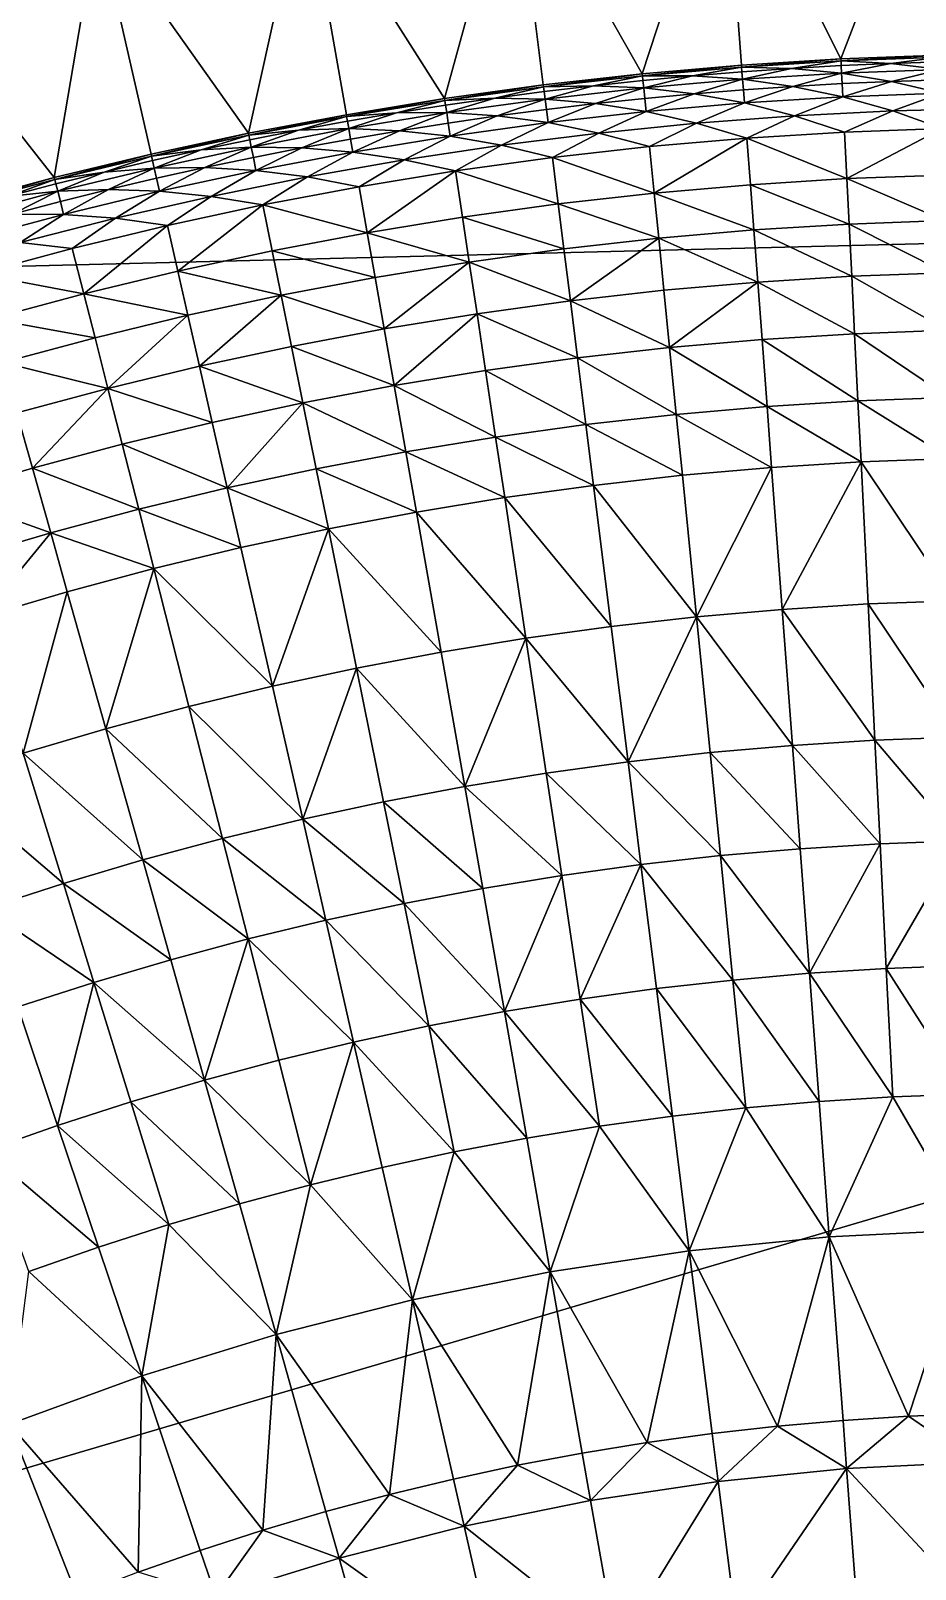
# Model space of a CAD drawing. Header units: millimetres. Extents: x -3250 to 8000, y -3250 to 3250.
# Drawn here: x -632 to -78, y 1552 to 2515 of the extents above; entities that cross this region are included whole.
import ezdxf

# ---------------------------------------------------------------- set-up
doc = ezdxf.new("R2010")
doc.units = ezdxf.units.MM
doc.header["$MEASUREMENT"] = 0
doc.layers.add('MESH_3D', color=2, linetype='CONTINUOUS')

msp = doc.modelspace()

# ---------------------------------------------------------------- linework, layer by layer
at = {"layer": 'MESH_3D'}
for points in [[(2150.48, 2436.79, 32500), (0, 3250, 32500), (-643.97, 3185.56, 32500)], [(2150.48, 2436.79, 32500), (-643.97, 3185.56, 32500), (-2269.27, 2326.57, 32500)], [(-198.03, 2642.59, 24200), (-66.07, 2649.18, 24200), (-124.61, 2496.89, 24000)], [(-66.07, 2649.18, 24200), (-62.33, 2499.22, 24000), (-124.61, 2496.89, 24000)], [(-329.51, 2629.43, 24200), (-198.03, 2642.59, 24200), (-248.92, 2487.58, 24000)], [(-198.03, 2642.59, 24200), (-186.83, 2493.01, 24000), (-248.92, 2487.58, 24000)], [(-198.03, 2642.59, 24200), (-124.61, 2496.89, 24000), (-186.83, 2493.01, 24000)], [(-460.17, 2609.74, 24200), (-329.51, 2629.43, 24200), (-372.61, 2472.08, 24000)], [(-329.51, 2629.43, 24200), (-310.86, 2480.6, 24000), (-372.61, 2472.08, 24000)], [(-329.51, 2629.43, 24200), (-248.92, 2487.58, 24000), (-310.86, 2480.6, 24000)], [(-589.68, 2583.56, 24200), (-460.17, 2609.74, 24200), (-495.37, 2450.43, 24000)], [(-460.17, 2609.74, 24200), (-434.12, 2462.02, 24000), (-495.37, 2450.43, 24000)], [(-460.17, 2609.74, 24200), (-372.61, 2472.08, 24000), (-434.12, 2462.02, 24000)], [(-717.73, 2550.95, 24200), (-589.68, 2583.56, 24200), (-616.89, 2422.69, 24000)], [(-589.68, 2583.56, 24200), (-556.3, 2437.32, 24000), (-616.89, 2422.69, 24000)], [(-589.68, 2583.56, 24200), (-495.37, 2450.43, 24000), (-556.3, 2437.32, 24000)], [(-717.73, 2550.95, 24200), (-616.89, 2422.69, 24000), (-677.1, 2406.56, 24000)], [(-248.8, 2486.4, -38.42), (-248.92, 2487.58), (-186.83, 2493.01)], [(-248.92, 2487.58, 24000), (-186.83, 2493.01, 24000), (-186.83, 2493.01)], [(-248.92, 2487.58, 24000), (-186.83, 2493.01), (-248.92, 2487.58)], [(-248.8, 2486.4, -38.42), (-186.83, 2493.01), (-186.74, 2491.83, -38.42)], [(-186.74, 2491.83, -38.42), (-186.83, 2493.01), (-124.61, 2496.89)], [(-186.83, 2493.01, 24000), (-124.61, 2496.89), (-186.83, 2493.01)], [(-186.83, 2493.01, 24000), (-124.61, 2496.89, 24000), (-124.61, 2496.89)], [(-186.74, 2491.83, -38.42), (-124.61, 2496.89), (-124.56, 2495.71, -38.42)], [(-155.47, 2491.01, -71.93), (-186.74, 2491.83, -38.42), (-124.56, 2495.71, -38.42)], [(-155.47, 2491.01, -71.93), (-124.56, 2495.71, -38.42), (-124.41, 2492.75, -71.93)], [(-155.47, 2491.01, -71.93), (-124.41, 2492.75, -71.93), (-124.17, 2488.03, -105.25)], [(-124.56, 2495.71, -38.42), (-124.61, 2496.89), (-62.33, 2499.22)], [(-124.61, 2496.89, 24000), (-62.33, 2499.22), (-124.61, 2496.89)], [(-124.61, 2496.89, 24000), (-62.33, 2499.22, 24000), (-62.33, 2499.22)], [(-124.56, 2495.71, -38.42), (-62.33, 2499.22), (-62.3, 2498.04, -38.42)], [(-93.32, 2494.11, -71.93), (-124.56, 2495.71, -38.42), (-62.3, 2498.04, -38.42)], [(-124.41, 2492.75, -71.93), (-124.56, 2495.71, -38.42), (-93.32, 2494.11, -71.93)], [(-124.41, 2492.75, -71.93), (-93.32, 2494.11, -71.93), (-124.17, 2488.03, -105.25)], [(-93.32, 2494.11, -71.93), (-62.11, 2490.35, -105.25), (-124.17, 2488.03, -105.25)], [(-93.32, 2494.11, -71.93), (-62.3, 2498.04, -38.42), (-62.22, 2495.08, -71.93)], [(-93.32, 2494.11, -71.93), (-62.22, 2495.08, -71.93), (-62.11, 2490.35, -105.25)], [(-310.71, 2479.43, -38.42), (-310.86, 2480.6), (-248.92, 2487.58)], [(-310.86, 2480.6, 24000), (-248.92, 2487.58, 24000), (-248.92, 2487.58)], [(-310.86, 2480.6, 24000), (-248.92, 2487.58), (-310.86, 2480.6)], [(-310.71, 2479.43, -38.42), (-248.92, 2487.58), (-248.8, 2486.4, -38.42)], [(-279.45, 2480.16, -71.93), (-310.71, 2479.43, -38.42), (-248.8, 2486.4, -38.42)], [(-279.45, 2480.16, -71.93), (-248.8, 2486.4, -38.42), (-248.51, 2483.45, -71.93)], [(-279.45, 2480.16, -71.93), (-248.51, 2483.45, -71.93), (-248.04, 2478.74, -105.25)], [(-217.53, 2486.36, -71.93), (-248.8, 2486.4, -38.42), (-186.74, 2491.83, -38.42)], [(-248.51, 2483.45, -71.93), (-248.8, 2486.4, -38.42), (-217.53, 2486.36, -71.93)], [(-248.51, 2483.45, -71.93), (-217.53, 2486.36, -71.93), (-248.04, 2478.74, -105.25)], [(-217.53, 2486.36, -71.93), (-186.16, 2484.16, -105.25), (-248.04, 2478.74, -105.25)], [(-216.54, 2475.1, -138.74), (-248.04, 2478.74, -105.25), (-186.16, 2484.16, -105.25)], [(-217.53, 2486.36, -71.93), (-186.74, 2491.83, -38.42), (-186.52, 2488.88, -71.93)], [(-217.53, 2486.36, -71.93), (-186.52, 2488.88, -71.93), (-186.16, 2484.16, -105.25)], [(-216.54, 2475.1, -138.74), (-186.16, 2484.16, -105.25), (-185.67, 2477.61, -138.74)], [(-186.52, 2488.88, -71.93), (-186.74, 2491.83, -38.42), (-155.47, 2491.01, -71.93)], [(-186.52, 2488.88, -71.93), (-155.47, 2491.01, -71.93), (-186.16, 2484.16, -105.25)], [(-155.47, 2491.01, -71.93), (-124.17, 2488.03, -105.25), (-186.16, 2484.16, -105.25)], [(-154.77, 2479.73, -138.74), (-186.16, 2484.16, -105.25), (-124.17, 2488.03, -105.25)], [(-185.67, 2477.61, -138.74), (-186.16, 2484.16, -105.25), (-154.77, 2479.73, -138.74)], [(-154.77, 2479.73, -138.74), (-124.17, 2488.03, -105.25), (-123.84, 2481.46, -138.74)], [(-92.9, 2482.82, -138.74), (-124.17, 2488.03, -105.25), (-62.11, 2490.35, -105.25)], [(-123.84, 2481.46, -138.74), (-124.17, 2488.03, -105.25), (-92.9, 2482.82, -138.74)], [(-123.84, 2481.46, -138.74), (-92.9, 2482.82, -138.74), (-123.43, 2473.18, -171.85)], [(-92.9, 2482.82, -138.74), (-61.73, 2475.49, -171.85), (-123.43, 2473.18, -171.85)], [(-92.9, 2482.82, -138.74), (-62.11, 2490.35, -105.25), (-61.94, 2483.78, -138.74)], [(-92.9, 2482.82, -138.74), (-61.94, 2483.78, -138.74), (-61.73, 2475.49, -171.85)], [(-372.43, 2470.91, -38.42), (-372.61, 2472.08), (-310.86, 2480.6)], [(-372.61, 2472.08, 24000), (-310.86, 2480.6, 24000), (-310.86, 2480.6)], [(-372.61, 2472.08, 24000), (-310.86, 2480.6), (-372.61, 2472.08)], [(-372.43, 2470.91, -38.42), (-310.86, 2480.6), (-310.71, 2479.43, -38.42)], [(-341.19, 2472.43, -71.93), (-372.43, 2470.91, -38.42), (-310.71, 2479.43, -38.42)], [(-341.19, 2472.43, -71.93), (-310.71, 2479.43, -38.42), (-310.34, 2476.49, -71.93)], [(-341.19, 2472.43, -71.93), (-310.34, 2476.49, -71.93), (-309.76, 2471.79, -105.25)], [(-310.34, 2476.49, -71.93), (-310.71, 2479.43, -38.42), (-279.45, 2480.16, -71.93)], [(-310.34, 2476.49, -71.93), (-279.45, 2480.16, -71.93), (-309.76, 2471.79, -105.25)], [(-279.45, 2480.16, -71.93), (-248.04, 2478.74, -105.25), (-309.76, 2471.79, -105.25)], [(-278.18, 2468.93, -138.74), (-309.76, 2471.79, -105.25), (-248.04, 2478.74, -105.25)], [(-278.18, 2468.93, -138.74), (-248.04, 2478.74, -105.25), (-247.38, 2472.21, -138.74)], [(-247.38, 2472.21, -138.74), (-248.04, 2478.74, -105.25), (-216.54, 2475.1, -138.74)], [(-247.38, 2472.21, -138.74), (-216.54, 2475.1, -138.74), (-246.56, 2463.96, -171.85)], [(-216.54, 2475.1, -138.74), (-185.05, 2469.34, -171.85), (-246.56, 2463.96, -171.85)], [(-216.54, 2475.1, -138.74), (-185.67, 2477.61, -138.74), (-185.05, 2469.34, -171.85)], [(-185.67, 2477.61, -138.74), (-154.77, 2479.73, -138.74), (-185.05, 2469.34, -171.85)], [(-154.77, 2479.73, -138.74), (-123.43, 2473.18, -171.85), (-185.05, 2469.34, -171.85)], [(-153.62, 2461.28, -205.25), (-185.05, 2469.34, -171.85), (-123.43, 2473.18, -171.85)], [(-154.77, 2479.73, -138.74), (-123.84, 2481.46, -138.74), (-123.43, 2473.18, -171.85)], [(-153.62, 2461.28, -205.25), (-123.43, 2473.18, -171.85), (-92.21, 2464.34, -205.25)], [(-92.21, 2464.34, -205.25), (-123.43, 2473.18, -171.85), (-61.73, 2475.49, -171.85)], [(-92.21, 2464.34, -205.25), (-61.73, 2475.49, -171.85), (-30.74, 2465.87, -205.25)], [(-433.92, 2460.86, -38.42), (-434.12, 2462.02), (-372.61, 2472.08)], [(-434.12, 2462.02, 24000), (-372.61, 2472.08, 24000), (-372.61, 2472.08)], [(-434.12, 2462.02, 24000), (-372.61, 2472.08), (-434.12, 2462.02)], [(-433.92, 2460.86, -38.42), (-372.61, 2472.08), (-372.43, 2470.91, -38.42)], [(-402.73, 2463.15, -71.93), (-433.92, 2460.86, -38.42), (-372.43, 2470.91, -38.42)], [(-402.73, 2463.15, -71.93), (-372.43, 2470.91, -38.42), (-371.99, 2467.98, -71.93)], [(-402.73, 2463.15, -71.93), (-371.99, 2467.98, -71.93), (-371.28, 2463.3, -105.25)], [(-371.99, 2467.98, -71.93), (-372.43, 2470.91, -38.42), (-341.19, 2472.43, -71.93)], [(-371.99, 2467.98, -71.93), (-341.19, 2472.43, -71.93), (-371.28, 2463.3, -105.25)], [(-341.19, 2472.43, -71.93), (-309.76, 2471.79, -105.25), (-371.28, 2463.3, -105.25)], [(-339.65, 2461.23, -138.74), (-371.28, 2463.3, -105.25), (-309.76, 2471.79, -105.25)], [(-339.65, 2461.23, -138.74), (-309.76, 2471.79, -105.25), (-308.94, 2465.27, -138.74)], [(-339.65, 2461.23, -138.74), (-308.94, 2465.27, -138.74), (-307.91, 2457.04, -171.85)], [(-308.94, 2465.27, -138.74), (-309.76, 2471.79, -105.25), (-278.18, 2468.93, -138.74)], [(-308.94, 2465.27, -138.74), (-278.18, 2468.93, -138.74), (-307.91, 2457.04, -171.85)], [(-278.18, 2468.93, -138.74), (-246.56, 2463.96, -171.85), (-307.91, 2457.04, -171.85)], [(-276.11, 2450.56, -205.25), (-307.91, 2457.04, -171.85), (-246.56, 2463.96, -171.85)], [(-278.18, 2468.93, -138.74), (-247.38, 2472.21, -138.74), (-246.56, 2463.96, -171.85)], [(-276.11, 2450.56, -205.25), (-246.56, 2463.96, -171.85), (-214.93, 2456.68, -205.25)], [(-214.93, 2456.68, -205.25), (-246.56, 2463.96, -171.85), (-185.05, 2469.34, -171.85)], [(-214.93, 2456.68, -205.25), (-185.05, 2469.34, -171.85), (-153.62, 2461.28, -205.25)], [(-153.62, 2461.28, -205.25), (-92.21, 2464.34, -205.25), (-122.33, 2451.17, -238.11)], [(-92.21, 2464.34, -205.25), (-61.19, 2453.46, -238.11), (-122.33, 2451.17, -238.11)], [(-92.21, 2464.34, -205.25), (-30.74, 2465.87, -205.25), (-61.19, 2453.46, -238.11)], [(-495.13, 2449.27, -38.42), (-495.37, 2450.43), (-434.12, 2462.02)], [(-495.37, 2450.43, 24000), (-434.12, 2462.02, 24000), (-434.12, 2462.02)], [(-495.37, 2450.43, 24000), (-434.12, 2462.02), (-495.37, 2450.43)], [(-495.13, 2449.27, -38.42), (-434.12, 2462.02), (-433.92, 2460.86, -38.42)], [(-464.01, 2452.35, -71.93), (-495.13, 2449.27, -38.42), (-433.92, 2460.86, -38.42)], [(-464.01, 2452.35, -71.93), (-433.92, 2460.86, -38.42), (-433.4, 2457.94, -71.93)], [(-464.01, 2452.35, -71.93), (-433.4, 2457.94, -71.93), (-432.58, 2453.28, -105.25)], [(-433.4, 2457.94, -71.93), (-433.92, 2460.86, -38.42), (-402.73, 2463.15, -71.93)], [(-433.4, 2457.94, -71.93), (-402.73, 2463.15, -71.93), (-432.58, 2453.28, -105.25)], [(-400.9, 2451.99, -138.74), (-432.58, 2453.28, -105.25), (-371.28, 2463.3, -105.25)], [(-402.73, 2463.15, -71.93), (-371.28, 2463.3, -105.25), (-432.58, 2453.28, -105.25)], [(-400.9, 2451.99, -138.74), (-371.28, 2463.3, -105.25), (-370.3, 2456.8, -138.74)], [(-400.9, 2451.99, -138.74), (-370.3, 2456.8, -138.74), (-369.07, 2448.6, -171.85)], [(-370.3, 2456.8, -138.74), (-371.28, 2463.3, -105.25), (-339.65, 2461.23, -138.74)], [(-370.3, 2456.8, -138.74), (-339.65, 2461.23, -138.74), (-369.07, 2448.6, -171.85)], [(-339.65, 2461.23, -138.74), (-307.91, 2457.04, -171.85), (-369.07, 2448.6, -171.85)], [(-337.12, 2442.91, -205.25), (-369.07, 2448.6, -171.85), (-307.91, 2457.04, -171.85)], [(-337.12, 2442.91, -205.25), (-307.91, 2457.04, -171.85), (-276.11, 2450.56, -205.25)], [(-276.11, 2450.56, -205.25), (-214.93, 2456.68, -205.25), (-244.36, 2442.03, -238.11)], [(-214.93, 2456.68, -205.25), (-183.4, 2447.36, -238.11), (-244.36, 2442.03, -238.11)], [(-214.93, 2456.68, -205.25), (-153.62, 2461.28, -205.25), (-183.4, 2447.36, -238.11)], [(-153.62, 2461.28, -205.25), (-122.33, 2451.17, -238.11), (-183.4, 2447.36, -238.11)], [(-556.04, 2436.17, -38.42), (-556.3, 2437.32), (-495.37, 2450.43)], [(-556.3, 2437.32, 24000), (-495.37, 2450.43, 24000), (-495.37, 2450.43)], [(-556.3, 2437.32, 24000), (-495.37, 2450.43), (-556.3, 2437.32)], [(-556.04, 2436.17, -38.42), (-495.37, 2450.43), (-495.13, 2449.27, -38.42)], [(-525, 2440.01, -71.93), (-556.04, 2436.17, -38.42), (-495.13, 2449.27, -38.42)], [(-525, 2440.01, -71.93), (-495.13, 2449.27, -38.42), (-494.54, 2446.37, -71.93)], [(-525, 2440.01, -71.93), (-494.54, 2446.37, -71.93), (-493.61, 2441.73, -105.25)], [(-494.54, 2446.37, -71.93), (-495.13, 2449.27, -38.42), (-464.01, 2452.35, -71.93)], [(-494.54, 2446.37, -71.93), (-464.01, 2452.35, -71.93), (-493.61, 2441.73, -105.25)], [(-461.91, 2441.24, -138.74), (-493.61, 2441.73, -105.25), (-432.58, 2453.28, -105.25)], [(-464.01, 2452.35, -71.93), (-432.58, 2453.28, -105.25), (-493.61, 2441.73, -105.25)], [(-461.91, 2441.24, -138.74), (-432.58, 2453.28, -105.25), (-431.44, 2446.81, -138.74)], [(-461.91, 2441.24, -138.74), (-431.44, 2446.81, -138.74), (-430, 2438.64, -171.85)], [(-431.44, 2446.81, -138.74), (-432.58, 2453.28, -105.25), (-400.9, 2451.99, -138.74)], [(-431.44, 2446.81, -138.74), (-400.9, 2451.99, -138.74), (-430, 2438.64, -171.85)], [(-400.9, 2451.99, -138.74), (-369.07, 2448.6, -171.85), (-430, 2438.64, -171.85)], [(-397.92, 2433.75, -205.25), (-430, 2438.64, -171.85), (-369.07, 2448.6, -171.85)], [(-397.92, 2433.75, -205.25), (-369.07, 2448.6, -171.85), (-337.12, 2442.91, -205.25)], [(-337.12, 2442.91, -205.25), (-276.11, 2450.56, -205.25), (-305.17, 2435.18, -238.11)], [(-276.11, 2450.56, -205.25), (-244.36, 2442.03, -238.11), (-305.17, 2435.18, -238.11)], [(-244.36, 2442.03, -238.11), (-183.4, 2447.36, -238.11), (-241.46, 2412.98, -303.82)], [(-183.4, 2447.36, -238.11), (-181.22, 2418.25, -303.82), (-241.46, 2412.98, -303.82)], [(-183.4, 2447.36, -238.11), (-122.33, 2451.17, -238.11), (-120.88, 2422.02, -303.82)], [(-183.4, 2447.36, -238.11), (-120.88, 2422.02, -303.82), (-181.22, 2418.25, -303.82)], [(-122.33, 2451.17, -238.11), (-61.19, 2453.46, -238.11), (-120.88, 2422.02, -303.82)], [(-61.19, 2453.46, -238.11), (-60.46, 2424.28, -303.82), (-120.88, 2422.02, -303.82)], [(2150.48, 2436.79, 32500), (-3128.53, 880.23, 32500), (-2326.57, -2269.27, 32500)], [(2150.48, 2436.79, 32500), (-2269.27, 2326.57, 32500), (-3128.53, 880.23, 32500)], [(2150.48, 2436.79, 32500), (-2326.57, -2269.27, 32500), (3105.61, 957.95, 32500)], [(-616.6, 2421.55, -38.42), (-616.89, 2422.69), (-556.3, 2437.32)], [(-616.89, 2422.69, 24000), (-556.3, 2437.32, 24000), (-556.3, 2437.32)], [(-616.89, 2422.69, 24000), (-556.3, 2437.32), (-616.89, 2422.69)], [(-616.6, 2421.55, -38.42), (-556.3, 2437.32), (-556.04, 2436.17, -38.42)], [(-585.67, 2426.17, -71.93), (-616.6, 2421.55, -38.42), (-556.04, 2436.17, -38.42)], [(-585.67, 2426.17, -71.93), (-556.04, 2436.17, -38.42), (-555.38, 2433.28, -71.93)], [(-555.38, 2433.28, -71.93), (-556.04, 2436.17, -38.42), (-525, 2440.01, -71.93)], [(-555.38, 2433.28, -71.93), (-525, 2440.01, -71.93), (-554.33, 2428.66, -105.25)], [(-522.63, 2428.96, -138.74), (-554.33, 2428.66, -105.25), (-493.61, 2441.73, -105.25)], [(-525, 2440.01, -71.93), (-493.61, 2441.73, -105.25), (-554.33, 2428.66, -105.25)], [(-522.63, 2428.96, -138.74), (-493.61, 2441.73, -105.25), (-492.3, 2435.29, -138.74)], [(-522.63, 2428.96, -138.74), (-492.3, 2435.29, -138.74), (-490.66, 2427.16, -171.85)], [(-492.3, 2435.29, -138.74), (-493.61, 2441.73, -105.25), (-461.91, 2441.24, -138.74)], [(-492.3, 2435.29, -138.74), (-461.91, 2441.24, -138.74), (-490.66, 2427.16, -171.85)], [(-461.91, 2441.24, -138.74), (-430, 2438.64, -171.85), (-490.66, 2427.16, -171.85)], [(-458.47, 2423.07, -205.25), (-490.66, 2427.16, -171.85), (-430, 2438.64, -171.85)], [(-458.47, 2423.07, -205.25), (-430, 2438.64, -171.85), (-397.92, 2433.75, -205.25)], [(-397.92, 2433.75, -205.25), (-337.12, 2442.91, -205.25), (-365.78, 2426.81, -238.11)], [(-337.12, 2442.91, -205.25), (-305.17, 2435.18, -238.11), (-365.78, 2426.81, -238.11)], [(-365.78, 2426.81, -238.11), (-305.17, 2435.18, -238.11), (-301.54, 2406.21, -303.82)], [(-305.17, 2435.18, -238.11), (-244.36, 2442.03, -238.11), (-241.46, 2412.98, -303.82)], [(-305.17, 2435.18, -238.11), (-241.46, 2412.98, -303.82), (-301.54, 2406.21, -303.82)], [(-615.87, 2418.68, -71.93), (-616.6, 2421.55, -38.42), (-585.67, 2426.17, -71.93)], [(-615.87, 2418.68, -71.93), (-585.67, 2426.17, -71.93), (-614.7, 2414.09, -105.25)], [(-583.02, 2415.18, -138.74), (-614.7, 2414.09, -105.25), (-554.33, 2428.66, -105.25)], [(-585.67, 2426.17, -71.93), (-554.33, 2428.66, -105.25), (-614.7, 2414.09, -105.25)], [(-585.67, 2426.17, -71.93), (-555.38, 2433.28, -71.93), (-554.33, 2428.66, -105.25)], [(-583.02, 2415.18, -138.74), (-554.33, 2428.66, -105.25), (-552.86, 2422.26, -138.74)], [(-552.86, 2422.26, -138.74), (-554.33, 2428.66, -105.25), (-522.63, 2428.96, -138.74)], [(-552.86, 2422.26, -138.74), (-522.63, 2428.96, -138.74), (-551.02, 2414.18, -171.85)], [(-522.63, 2428.96, -138.74), (-490.66, 2427.16, -171.85), (-551.02, 2414.18, -171.85)], [(-518.74, 2410.89, -205.25), (-551.02, 2414.18, -171.85), (-490.66, 2427.16, -171.85)], [(-518.74, 2410.89, -205.25), (-490.66, 2427.16, -171.85), (-458.47, 2423.07, -205.25)], [(-458.47, 2423.07, -205.25), (-397.92, 2433.75, -205.25), (-426.17, 2416.94, -238.11)], [(-397.92, 2433.75, -205.25), (-365.78, 2426.81, -238.11), (-426.17, 2416.94, -238.11)], [(-426.17, 2416.94, -238.11), (-365.78, 2426.81, -238.11), (-421.1, 2388.19, -303.82)], [(-365.78, 2426.81, -238.11), (-361.43, 2397.94, -303.82), (-421.1, 2388.19, -303.82)], [(-365.78, 2426.81, -238.11), (-301.54, 2406.21, -303.82), (-361.43, 2397.94, -303.82)], [(-676.78, 2405.42, -38.42), (-677.1, 2406.56), (-616.89, 2422.69)], [(-677.1, 2406.56, 24000), (-616.89, 2422.69, 24000), (-616.89, 2422.69)], [(-677.1, 2406.56, 24000), (-616.89, 2422.69), (-677.1, 2406.56)], [(-676.78, 2405.42, -38.42), (-616.89, 2422.69), (-616.6, 2421.55, -38.42)], [(-645.98, 2410.81, -71.93), (-676.78, 2405.42, -38.42), (-616.6, 2421.55, -38.42)], [(-645.98, 2410.81, -71.93), (-616.6, 2421.55, -38.42), (-615.87, 2418.68, -71.93)], [(-645.98, 2410.81, -71.93), (-615.87, 2418.68, -71.93), (-614.7, 2414.09, -105.25)], [(-583.02, 2415.18, -138.74), (-552.86, 2422.26, -138.74), (-551.02, 2414.18, -171.85)], [(-518.74, 2410.89, -205.25), (-458.47, 2423.07, -205.25), (-486.3, 2405.56, -238.11)], [(-458.47, 2423.07, -205.25), (-426.17, 2416.94, -238.11), (-486.3, 2405.56, -238.11)], [(-486.3, 2405.56, -238.11), (-426.17, 2416.94, -238.11), (-421.1, 2388.19, -303.82)], [(-241.46, 2412.98, -303.82), (-181.22, 2418.25, -303.82), (-179.1, 2389.93, -355.73)], [(-181.22, 2418.25, -303.82), (-120.88, 2422.02, -303.82), (-119.46, 2393.65, -355.73)], [(-181.22, 2418.25, -303.82), (-119.46, 2393.65, -355.73), (-179.1, 2389.93, -355.73)], [(-120.88, 2422.02, -303.82), (-60.46, 2424.28, -303.82), (-59.75, 2395.88, -355.73)], [(-120.88, 2422.02, -303.82), (-59.75, 2395.88, -355.73), (-119.46, 2393.65, -355.73)], [(-643.05, 2399.89, -138.74), (-674.7, 2398.01, -105.25), (-614.7, 2414.09, -105.25)], [(-645.98, 2410.81, -71.93), (-614.7, 2414.09, -105.25), (-674.7, 2398.01, -105.25)], [(-643.05, 2399.89, -138.74), (-614.7, 2414.09, -105.25), (-613.08, 2407.72, -138.74)], [(-643.05, 2399.89, -138.74), (-613.08, 2407.72, -138.74), (-611.04, 2399.69, -171.85)], [(-613.08, 2407.72, -138.74), (-614.7, 2414.09, -105.25), (-583.02, 2415.18, -138.74)], [(-613.08, 2407.72, -138.74), (-583.02, 2415.18, -138.74), (-611.04, 2399.69, -171.85)], [(-583.02, 2415.18, -138.74), (-551.02, 2414.18, -171.85), (-611.04, 2399.69, -171.85)], [(-578.68, 2397.21, -205.25), (-611.04, 2399.69, -171.85), (-551.02, 2414.18, -171.85)], [(-578.68, 2397.21, -205.25), (-551.02, 2414.18, -171.85), (-518.74, 2410.89, -205.25)], [(-578.68, 2397.21, -205.25), (-518.74, 2410.89, -205.25), (-546.12, 2392.69, -238.11)], [(-518.74, 2410.89, -205.25), (-486.3, 2405.56, -238.11), (-546.12, 2392.69, -238.11)], [(-361.43, 2397.94, -303.82), (-301.54, 2406.21, -303.82), (-298.01, 2378.03, -355.73)], [(-301.54, 2406.21, -303.82), (-241.46, 2412.98, -303.82), (-238.63, 2384.72, -355.73)], [(-301.54, 2406.21, -303.82), (-238.63, 2384.72, -355.73), (-298.01, 2378.03, -355.73)], [(-241.46, 2412.98, -303.82), (-179.1, 2389.93, -355.73), (-238.63, 2384.72, -355.73)], [(-643.05, 2399.89, -138.74), (-611.04, 2399.69, -171.85), (-670.67, 2383.71, -171.85)], [(-638.26, 2382.04, -205.25), (-670.67, 2383.71, -171.85), (-611.04, 2399.69, -171.85)], [(-638.26, 2382.04, -205.25), (-611.04, 2399.69, -171.85), (-578.68, 2397.21, -205.25)], [(-638.26, 2382.04, -205.25), (-578.68, 2397.21, -205.25), (-605.6, 2378.33, -238.11)], [(-578.68, 2397.21, -205.25), (-546.12, 2392.69, -238.11), (-605.6, 2378.33, -238.11)], [(-546.12, 2392.69, -238.11), (-486.3, 2405.56, -238.11), (-539.62, 2364.23, -303.82)], [(-486.3, 2405.56, -238.11), (-480.51, 2376.95, -303.82), (-539.62, 2364.23, -303.82)], [(-486.3, 2405.56, -238.11), (-421.1, 2388.19, -303.82), (-480.51, 2376.95, -303.82)], [(-421.1, 2388.19, -303.82), (-361.43, 2397.94, -303.82), (-357.2, 2369.86, -355.73)], [(-361.43, 2397.94, -303.82), (-298.01, 2378.03, -355.73), (-357.2, 2369.86, -355.73)], [(-605.6, 2378.33, -238.11), (-546.12, 2392.69, -238.11), (-598.39, 2350.04, -303.82)], [(-546.12, 2392.69, -238.11), (-539.62, 2364.23, -303.82), (-598.39, 2350.04, -303.82)], [(-480.51, 2376.95, -303.82), (-421.1, 2388.19, -303.82), (-416.17, 2360.22, -355.73)], [(-421.1, 2388.19, -303.82), (-357.2, 2369.86, -355.73), (-416.17, 2360.22, -355.73)], [(-238.63, 2384.72, -355.73), (-179.1, 2389.93, -355.73), (-176.66, 2357.32, -406.77)], [(-179.1, 2389.93, -355.73), (-119.46, 2393.65, -355.73), (-117.83, 2360.99, -406.77)], [(-179.1, 2389.93, -355.73), (-117.83, 2360.99, -406.77), (-176.66, 2357.32, -406.77)], [(-119.46, 2393.65, -355.73), (-59.75, 2395.88, -355.73), (-58.93, 2363.19, -406.77)], [(-119.46, 2393.65, -355.73), (-58.93, 2363.19, -406.77), (-117.83, 2360.99, -406.77)], [(-638.26, 2382.04, -205.25), (-605.6, 2378.33, -238.11), (-664.7, 2362.5, -238.11)], [(-664.7, 2362.5, -238.11), (-605.6, 2378.33, -238.11), (-598.39, 2350.04, -303.82)], [(-539.62, 2364.23, -303.82), (-480.51, 2376.95, -303.82), (-474.88, 2349.11, -355.73)], [(-480.51, 2376.95, -303.82), (-416.17, 2360.22, -355.73), (-474.88, 2349.11, -355.73)], [(-357.2, 2369.86, -355.73), (-298.01, 2378.03, -355.73), (-293.94, 2345.58, -406.77)], [(-298.01, 2378.03, -355.73), (-238.63, 2384.72, -355.73), (-293.94, 2345.58, -406.77)], [(-238.63, 2384.72, -355.73), (-235.37, 2352.18, -406.77), (-293.94, 2345.58, -406.77)], [(-238.63, 2384.72, -355.73), (-176.66, 2357.32, -406.77), (-235.37, 2352.18, -406.77)], [(-416.17, 2360.22, -355.73), (-357.2, 2369.86, -355.73), (-410.49, 2328.01, -406.77)], [(-357.2, 2369.86, -355.73), (-352.33, 2337.52, -406.77), (-410.49, 2328.01, -406.77)], [(-357.2, 2369.86, -355.73), (-293.94, 2345.58, -406.77), (-352.33, 2337.52, -406.77)], [(-664.7, 2362.5, -238.11), (-598.39, 2350.04, -303.82), (-656.8, 2334.39, -303.82)], [(-598.39, 2350.04, -303.82), (-539.62, 2364.23, -303.82), (-533.3, 2336.54, -355.73)], [(-539.62, 2364.23, -303.82), (-474.88, 2349.11, -355.73), (-533.3, 2336.54, -355.73)], [(-474.88, 2349.11, -355.73), (-416.17, 2360.22, -355.73), (-410.49, 2328.01, -406.77)], [(-176.66, 2357.32, -406.77), (-117.83, 2360.99, -406.77), (-116.04, 2325.05, -455.71)], [(-117.83, 2360.99, -406.77), (-58.93, 2363.19, -406.77), (-58.04, 2327.22, -455.71)], [(-117.83, 2360.99, -406.77), (-58.04, 2327.22, -455.71), (-116.04, 2325.05, -455.71)], [(-656.8, 2334.39, -303.82), (-598.39, 2350.04, -303.82), (-591.39, 2322.52, -355.73)], [(-598.39, 2350.04, -303.82), (-533.3, 2336.54, -355.73), (-591.39, 2322.52, -355.73)], [(-533.3, 2336.54, -355.73), (-474.88, 2349.11, -355.73), (-526.02, 2304.66, -406.77)], [(-474.88, 2349.11, -355.73), (-468.4, 2317.06, -406.77), (-526.02, 2304.66, -406.77)], [(-474.88, 2349.11, -355.73), (-410.49, 2328.01, -406.77), (-468.4, 2317.06, -406.77)], [(-293.94, 2345.58, -406.77), (-235.37, 2352.18, -406.77), (-231.79, 2316.37, -455.71)], [(-235.37, 2352.18, -406.77), (-176.66, 2357.32, -406.77), (-231.79, 2316.37, -455.71)], [(-176.66, 2357.32, -406.77), (-173.97, 2321.43, -455.71), (-231.79, 2316.37, -455.71)], [(-176.66, 2357.32, -406.77), (-116.04, 2325.05, -455.71), (-173.97, 2321.43, -455.71)], [(-352.33, 2337.52, -406.77), (-293.94, 2345.58, -406.77), (-289.46, 2309.87, -455.71)], [(-293.94, 2345.58, -406.77), (-231.79, 2316.37, -455.71), (-289.46, 2309.87, -455.71)], [(-656.8, 2334.39, -303.82), (-591.39, 2322.52, -355.73), (-649.1, 2307.05, -355.73)], [(-591.39, 2322.52, -355.73), (-533.3, 2336.54, -355.73), (-583.32, 2290.83, -406.77)], [(-533.3, 2336.54, -355.73), (-526.02, 2304.66, -406.77), (-583.32, 2290.83, -406.77)], [(-410.49, 2328.01, -406.77), (-352.33, 2337.52, -406.77), (-404.24, 2292.57, -455.71)], [(-352.33, 2337.52, -406.77), (-346.96, 2301.94, -455.71), (-404.24, 2292.57, -455.71)], [(-352.33, 2337.52, -406.77), (-289.46, 2309.87, -455.71), (-346.96, 2301.94, -455.71)], [(-649.1, 2307.05, -355.73), (-591.39, 2322.52, -355.73), (-583.32, 2290.83, -406.77)], [(-468.4, 2317.06, -406.77), (-410.49, 2328.01, -406.77), (-404.24, 2292.57, -455.71)], [(-231.79, 2316.37, -455.71), (-173.97, 2321.43, -455.71), (-170.83, 2279.55, -506.08)], [(-173.97, 2321.43, -455.71), (-116.04, 2325.05, -455.71), (-113.94, 2283.1, -506.08)], [(-173.97, 2321.43, -455.71), (-113.94, 2283.1, -506.08), (-170.83, 2279.55, -506.08)], [(-116.04, 2325.05, -455.71), (-58.04, 2327.22, -455.71), (-56.99, 2285.23, -506.08)], [(-116.04, 2325.05, -455.71), (-56.99, 2285.23, -506.08), (-113.94, 2283.1, -506.08)], [(-526.02, 2304.66, -406.77), (-468.4, 2317.06, -406.77), (-461.27, 2281.78, -455.71)], [(-468.4, 2317.06, -406.77), (-404.24, 2292.57, -455.71), (-461.27, 2281.78, -455.71)], [(-346.96, 2301.94, -455.71), (-289.46, 2309.87, -455.71), (-284.24, 2268.2, -506.08)], [(-289.46, 2309.87, -455.71), (-231.79, 2316.37, -455.71), (-227.61, 2274.58, -506.08)], [(-289.46, 2309.87, -455.71), (-227.61, 2274.58, -506.08), (-284.24, 2268.2, -506.08)], [(-231.79, 2316.37, -455.71), (-170.83, 2279.55, -506.08), (-227.61, 2274.58, -506.08)], [(-649.1, 2307.05, -355.73), (-583.32, 2290.83, -406.77), (-640.25, 2275.57, -406.77)], [(-583.32, 2290.83, -406.77), (-526.02, 2304.66, -406.77), (-518.02, 2269.57, -455.71)], [(-526.02, 2304.66, -406.77), (-461.27, 2281.78, -455.71), (-518.02, 2269.57, -455.71)], [(-404.24, 2292.57, -455.71), (-346.96, 2301.94, -455.71), (-340.7, 2260.41, -506.08)], [(-346.96, 2301.94, -455.71), (-284.24, 2268.2, -506.08), (-340.7, 2260.41, -506.08)], [(-640.25, 2275.57, -406.77), (-583.32, 2290.83, -406.77), (-630.5, 2240.93, -455.71)], [(-583.32, 2290.83, -406.77), (-574.44, 2255.95, -455.71), (-630.5, 2240.93, -455.71)], [(-583.32, 2290.83, -406.77), (-518.02, 2269.57, -455.71), (-574.44, 2255.95, -455.71)], [(-461.27, 2281.78, -455.71), (-404.24, 2292.57, -455.71), (-396.95, 2251.21, -506.08)], [(-404.24, 2292.57, -455.71), (-340.7, 2260.41, -506.08), (-396.95, 2251.21, -506.08)], [(-518.02, 2269.57, -455.71), (-461.27, 2281.78, -455.71), (-508.67, 2228.63, -506.08)], [(-461.27, 2281.78, -455.71), (-452.95, 2240.62, -506.08), (-508.67, 2228.63, -506.08)], [(-461.27, 2281.78, -455.71), (-396.95, 2251.21, -506.08), (-452.95, 2240.62, -506.08)], [(-170.83, 2279.55, -506.08), (-113.94, 2283.1, -506.08), (-112.03, 2244.83, -547.31)], [(-113.94, 2283.1, -506.08), (-56.99, 2285.23, -506.08), (-56.03, 2246.93, -547.31)], [(-113.94, 2283.1, -506.08), (-56.03, 2246.93, -547.31), (-112.03, 2244.83, -547.31)], [(-640.25, 2275.57, -406.77), (-630.5, 2240.93, -455.71), (-686.17, 2224.52, -455.71)], [(-284.24, 2268.2, -506.08), (-227.61, 2274.58, -506.08), (-223.79, 2236.46, -547.31)], [(-227.61, 2274.58, -506.08), (-170.83, 2279.55, -506.08), (-167.97, 2241.34, -547.31)], [(-227.61, 2274.58, -506.08), (-167.97, 2241.34, -547.31), (-223.79, 2236.46, -547.31)], [(-170.83, 2279.55, -506.08), (-112.03, 2244.83, -547.31), (-167.97, 2241.34, -547.31)], [(-574.44, 2255.95, -455.71), (-518.02, 2269.57, -455.71), (-508.67, 2228.63, -506.08)], [(-340.7, 2260.41, -506.08), (-284.24, 2268.2, -506.08), (-279.48, 2230.18, -547.31)], [(-284.24, 2268.2, -506.08), (-223.79, 2236.46, -547.31), (-279.48, 2230.18, -547.31)], [(-630.5, 2240.93, -455.71), (-574.44, 2255.95, -455.71), (-564.07, 2215.25, -506.08)], [(-574.44, 2255.95, -455.71), (-508.67, 2228.63, -506.08), (-564.07, 2215.25, -506.08)], [(-396.95, 2251.21, -506.08), (-340.7, 2260.41, -506.08), (-334.99, 2222.52, -547.31)], [(-340.7, 2260.41, -506.08), (-279.48, 2230.18, -547.31), (-334.99, 2222.52, -547.31)], [(-452.95, 2240.62, -506.08), (-396.95, 2251.21, -506.08), (-390.3, 2213.48, -547.31)], [(-396.95, 2251.21, -506.08), (-334.99, 2222.52, -547.31), (-390.3, 2213.48, -547.31)], [(-167.97, 2241.34, -547.31), (-112.03, 2244.83, -547.31), (-161.32, 2152.64, -630.5)], [(-112.03, 2244.83, -547.31), (-107.6, 2155.99, -630.5), (-161.32, 2152.64, -630.5)], [(-112.03, 2244.83, -547.31), (-56.03, 2246.93, -547.31), (-53.82, 2158, -630.5)], [(-112.03, 2244.83, -547.31), (-53.82, 2158, -630.5), (-107.6, 2155.99, -630.5)], [(-686.17, 2224.52, -455.71), (-630.5, 2240.93, -455.71), (-619.13, 2200.5, -506.08)], [(-630.5, 2240.93, -455.71), (-564.07, 2215.25, -506.08), (-619.13, 2200.5, -506.08)], [(-508.67, 2228.63, -506.08), (-452.95, 2240.62, -506.08), (-445.36, 2203.06, -547.31)], [(-452.95, 2240.62, -506.08), (-390.3, 2213.48, -547.31), (-445.36, 2203.06, -547.31)], [(-279.48, 2230.18, -547.31), (-223.79, 2236.46, -547.31), (-214.93, 2147.94, -630.5)], [(-223.79, 2236.46, -547.31), (-167.97, 2241.34, -547.31), (-214.93, 2147.94, -630.5)], [(-167.97, 2241.34, -547.31), (-161.32, 2152.64, -630.5), (-214.93, 2147.94, -630.5)], [(-686.17, 2224.52, -455.71), (-619.13, 2200.5, -506.08), (-673.79, 2184.38, -506.08)], [(-564.07, 2215.25, -506.08), (-508.67, 2228.63, -506.08), (-500.14, 2191.27, -547.31)], [(-508.67, 2228.63, -506.08), (-445.36, 2203.06, -547.31), (-500.14, 2191.27, -547.31)], [(-334.99, 2222.52, -547.31), (-279.48, 2230.18, -547.31), (-268.42, 2141.92, -630.5)], [(-279.48, 2230.18, -547.31), (-214.93, 2147.94, -630.5), (-268.42, 2141.92, -630.5)], [(-619.13, 2200.5, -506.08), (-564.07, 2215.25, -506.08), (-554.62, 2178.12, -547.31)], [(-564.07, 2215.25, -506.08), (-500.14, 2191.27, -547.31), (-554.62, 2178.12, -547.31)], [(-445.36, 2203.06, -547.31), (-390.3, 2213.48, -547.31), (-374.85, 2125.88, -630.5)], [(-390.3, 2213.48, -547.31), (-334.99, 2222.52, -547.31), (-321.73, 2134.56, -630.5)], [(-390.3, 2213.48, -547.31), (-321.73, 2134.56, -630.5), (-374.85, 2125.88, -630.5)], [(-334.99, 2222.52, -547.31), (-268.42, 2141.92, -630.5), (-321.73, 2134.56, -630.5)], [(-673.79, 2184.38, -506.08), (-619.13, 2200.5, -506.08), (-662.5, 2147.77, -547.31)], [(-619.13, 2200.5, -506.08), (-608.75, 2163.62, -547.31), (-662.5, 2147.77, -547.31)], [(-619.13, 2200.5, -506.08), (-554.62, 2178.12, -547.31), (-608.75, 2163.62, -547.31)], [(-500.14, 2191.27, -547.31), (-445.36, 2203.06, -547.31), (-480.35, 2104.55, -630.5)], [(-445.36, 2203.06, -547.31), (-427.73, 2115.87, -630.5), (-480.35, 2104.55, -630.5)], [(-445.36, 2203.06, -547.31), (-374.85, 2125.88, -630.5), (-427.73, 2115.87, -630.5)], [(-554.62, 2178.12, -547.31), (-500.14, 2191.27, -547.31), (-480.35, 2104.55, -630.5)], [(-608.75, 2163.62, -547.31), (-554.62, 2178.12, -547.31), (-584.66, 2077.99, -630.5)], [(-554.62, 2178.12, -547.31), (-532.67, 2091.92, -630.5), (-584.66, 2077.99, -630.5)], [(-554.62, 2178.12, -547.31), (-480.35, 2104.55, -630.5), (-532.67, 2091.92, -630.5)], [(-662.5, 2147.77, -547.31), (-608.75, 2163.62, -547.31), (-636.28, 2062.77, -630.5)], [(-608.75, 2163.62, -547.31), (-584.66, 2077.99, -630.5), (-636.28, 2062.77, -630.5)], [(-161.32, 2152.64, -630.5), (-107.6, 2155.99, -630.5), (-103.35, 2070.8, -698.41)], [(-107.6, 2155.99, -630.5), (-53.82, 2158, -630.5), (-51.69, 2072.73, -698.41)], [(-107.6, 2155.99, -630.5), (-51.69, 2072.73, -698.41), (-103.35, 2070.8, -698.41)], [(-268.42, 2141.92, -630.5), (-214.93, 2147.94, -630.5), (-257.81, 2057.28, -698.41)], [(-214.93, 2147.94, -630.5), (-206.44, 2063.07, -698.41), (-257.81, 2057.28, -698.41)], [(-214.93, 2147.94, -630.5), (-161.32, 2152.64, -630.5), (-154.94, 2067.58, -698.41)], [(-214.93, 2147.94, -630.5), (-154.94, 2067.58, -698.41), (-206.44, 2063.07, -698.41)], [(-161.32, 2152.64, -630.5), (-103.35, 2070.8, -698.41), (-154.94, 2067.58, -698.41)], [(-321.73, 2134.56, -630.5), (-268.42, 2141.92, -630.5), (-257.81, 2057.28, -698.41)], [(-374.85, 2125.88, -630.5), (-321.73, 2134.56, -630.5), (-360.04, 2041.88, -698.41)], [(-321.73, 2134.56, -630.5), (-309.02, 2050.22, -698.41), (-360.04, 2041.88, -698.41)], [(-321.73, 2134.56, -630.5), (-257.81, 2057.28, -698.41), (-309.02, 2050.22, -698.41)], [(-427.73, 2115.87, -630.5), (-374.85, 2125.88, -630.5), (-360.04, 2041.88, -698.41)], [(-480.35, 2104.55, -630.5), (-427.73, 2115.87, -630.5), (-461.37, 2021.39, -698.41)], [(-427.73, 2115.87, -630.5), (-410.83, 2032.27, -698.41), (-461.37, 2021.39, -698.41)], [(-427.73, 2115.87, -630.5), (-360.04, 2041.88, -698.41), (-410.83, 2032.27, -698.41)], [(-532.67, 2091.92, -630.5), (-480.35, 2104.55, -630.5), (-461.37, 2021.39, -698.41)], [(-584.66, 2077.99, -630.5), (-532.67, 2091.92, -630.5), (-511.62, 2009.26, -698.41)], [(-532.67, 2091.92, -630.5), (-461.37, 2021.39, -698.41), (-511.62, 2009.26, -698.41)], [(-636.28, 2062.77, -630.5), (-584.66, 2077.99, -630.5), (-561.55, 1995.88, -698.41)], [(-584.66, 2077.99, -630.5), (-511.62, 2009.26, -698.41), (-561.55, 1995.88, -698.41)], [(-154.94, 2067.58, -698.41), (-103.35, 2070.8, -698.41), (-100.12, 2006.07, -744.25)], [(-103.35, 2070.8, -698.41), (-51.69, 2072.73, -698.41), (-50.08, 2007.95, -744.25)], [(-103.35, 2070.8, -698.41), (-50.08, 2007.95, -744.25), (-100.12, 2006.07, -744.25)], [(-687.51, 2046.26, -630.5), (-636.28, 2062.77, -630.5), (-611.14, 1981.26, -698.41)], [(-636.28, 2062.77, -630.5), (-561.55, 1995.88, -698.41), (-611.14, 1981.26, -698.41)], [(-257.81, 2057.28, -698.41), (-206.44, 2063.07, -698.41), (-199.99, 1998.59, -744.25)], [(-206.44, 2063.07, -698.41), (-154.94, 2067.58, -698.41), (-150.1, 2002.95, -744.25)], [(-206.44, 2063.07, -698.41), (-150.1, 2002.95, -744.25), (-199.99, 1998.59, -744.25)], [(-154.94, 2067.58, -698.41), (-100.12, 2006.07, -744.25), (-150.1, 2002.95, -744.25)], [(-360.04, 2041.88, -698.41), (-309.02, 2050.22, -698.41), (-299.36, 1986.14, -744.25)], [(-309.02, 2050.22, -698.41), (-257.81, 2057.28, -698.41), (-249.75, 1992.98, -744.25)], [(-309.02, 2050.22, -698.41), (-249.75, 1992.98, -744.25), (-299.36, 1986.14, -744.25)], [(-257.81, 2057.28, -698.41), (-199.99, 1998.59, -744.25), (-249.75, 1992.98, -744.25)], [(-687.51, 2046.26, -630.5), (-611.14, 1981.26, -698.41), (-660.34, 1965.41, -698.41)], [(-410.83, 2032.27, -698.41), (-360.04, 2041.88, -698.41), (-348.78, 1978.06, -744.25)], [(-360.04, 2041.88, -698.41), (-299.36, 1986.14, -744.25), (-348.78, 1978.06, -744.25)], [(-461.37, 2021.39, -698.41), (-410.83, 2032.27, -698.41), (-397.99, 1968.75, -744.25)], [(-410.83, 2032.27, -698.41), (-348.78, 1978.06, -744.25), (-397.99, 1968.75, -744.25)], [(-511.62, 2009.26, -698.41), (-461.37, 2021.39, -698.41), (-446.95, 1958.21, -744.25)], [(-461.37, 2021.39, -698.41), (-397.99, 1968.75, -744.25), (-446.95, 1958.21, -744.25)], [(-561.55, 1995.88, -698.41), (-511.62, 2009.26, -698.41), (-495.63, 1946.46, -744.25)], [(-511.62, 2009.26, -698.41), (-446.95, 1958.21, -744.25), (-495.63, 1946.46, -744.25)], [(-199.99, 1998.59, -744.25), (-150.1, 2002.95, -744.25), (-144.26, 1924.98, -794.3)], [(-150.1, 2002.95, -744.25), (-100.12, 2006.07, -744.25), (-144.26, 1924.98, -794.3)], [(-100.12, 2006.07, -744.25), (-96.22, 1927.98, -794.3), (-144.26, 1924.98, -794.3)], [(-100.12, 2006.07, -744.25), (-50.08, 2007.95, -744.25), (-96.22, 1927.98, -794.3)], [(-50.08, 2007.95, -744.25), (-48.13, 1929.78, -794.3), (-96.22, 1927.98, -794.3)], [(-611.14, 1981.26, -698.41), (-561.55, 1995.88, -698.41), (-544, 1933.5, -744.25)], [(-561.55, 1995.88, -698.41), (-495.63, 1946.46, -744.25), (-544, 1933.5, -744.25)], [(-299.36, 1986.14, -744.25), (-249.75, 1992.98, -744.25), (-287.71, 1908.82, -794.3)], [(-249.75, 1992.98, -744.25), (-240.03, 1915.4, -794.3), (-287.71, 1908.82, -794.3)], [(-249.75, 1992.98, -744.25), (-199.99, 1998.59, -744.25), (-192.2, 1920.79, -794.3)], [(-249.75, 1992.98, -744.25), (-192.2, 1920.79, -794.3), (-240.03, 1915.4, -794.3)], [(-199.99, 1998.59, -744.25), (-144.26, 1924.98, -794.3), (-192.2, 1920.79, -794.3)], [(-348.78, 1978.06, -744.25), (-299.36, 1986.14, -744.25), (-335.21, 1901.05, -794.3)], [(-299.36, 1986.14, -744.25), (-287.71, 1908.82, -794.3), (-335.21, 1901.05, -794.3)], [(-660.34, 1965.41, -698.41), (-611.14, 1981.26, -698.41), (-592.04, 1919.34, -744.25)], [(-611.14, 1981.26, -698.41), (-544, 1933.5, -744.25), (-592.04, 1919.34, -744.25)], [(-397.99, 1968.75, -744.25), (-348.78, 1978.06, -744.25), (-335.21, 1901.05, -794.3)], [(-660.34, 1965.41, -698.41), (-592.04, 1919.34, -744.25), (-639.7, 1903.98, -744.25)], [(-446.95, 1958.21, -744.25), (-397.99, 1968.75, -744.25), (-382.5, 1892.1, -794.3)], [(-397.99, 1968.75, -744.25), (-335.21, 1901.05, -794.3), (-382.5, 1892.1, -794.3)], [(-495.63, 1946.46, -744.25), (-446.95, 1958.21, -744.25), (-429.55, 1881.98, -794.3)], [(-446.95, 1958.21, -744.25), (-382.5, 1892.1, -794.3), (-429.55, 1881.98, -794.3)], [(-544, 1933.5, -744.25), (-495.63, 1946.46, -744.25), (-522.82, 1858.23, -794.3)], [(-495.63, 1946.46, -744.25), (-476.34, 1870.69, -794.3), (-522.82, 1858.23, -794.3)], [(-495.63, 1946.46, -744.25), (-429.55, 1881.98, -794.3), (-476.34, 1870.69, -794.3)], [(-592.04, 1919.34, -744.25), (-544, 1933.5, -744.25), (-522.82, 1858.23, -794.3)], [(-192.2, 1920.79, -794.3), (-144.26, 1924.98, -794.3), (-138.25, 1844.83, -840.76)], [(-144.26, 1924.98, -794.3), (-96.22, 1927.98, -794.3), (-92.21, 1847.7, -840.76)], [(-144.26, 1924.98, -794.3), (-92.21, 1847.7, -840.76), (-138.25, 1844.83, -840.76)], [(-96.22, 1927.98, -794.3), (-48.13, 1929.78, -794.3), (-46.12, 1849.42, -840.76)], [(-96.22, 1927.98, -794.3), (-46.12, 1849.42, -840.76), (-92.21, 1847.7, -840.76)], [(-639.7, 1903.98, -744.25), (-592.04, 1919.34, -744.25), (-614.8, 1829.86, -794.3)], [(-592.04, 1919.34, -744.25), (-568.99, 1844.62, -794.3), (-614.8, 1829.86, -794.3)], [(-592.04, 1919.34, -744.25), (-522.82, 1858.23, -794.3), (-568.99, 1844.62, -794.3)], [(-287.71, 1908.82, -794.3), (-240.03, 1915.4, -794.3), (-230.04, 1835.64, -840.76)], [(-240.03, 1915.4, -794.3), (-192.2, 1920.79, -794.3), (-184.2, 1840.81, -840.76)], [(-240.03, 1915.4, -794.3), (-184.2, 1840.81, -840.76), (-230.04, 1835.64, -840.76)], [(-192.2, 1920.79, -794.3), (-138.25, 1844.83, -840.76), (-184.2, 1840.81, -840.76)], [(-335.21, 1901.05, -794.3), (-287.71, 1908.82, -794.3), (-275.73, 1829.34, -840.76)], [(-287.71, 1908.82, -794.3), (-230.04, 1835.64, -840.76), (-275.73, 1829.34, -840.76)], [(-639.7, 1903.98, -744.25), (-614.8, 1829.86, -794.3), (-660.23, 1813.96, -794.3)], [(-382.5, 1892.1, -794.3), (-335.21, 1901.05, -794.3), (-321.25, 1821.89, -840.76)], [(-335.21, 1901.05, -794.3), (-275.73, 1829.34, -840.76), (-321.25, 1821.89, -840.76)], [(-429.55, 1881.98, -794.3), (-382.5, 1892.1, -794.3), (-366.57, 1813.32, -840.76)], [(-382.5, 1892.1, -794.3), (-321.25, 1821.89, -840.76), (-366.57, 1813.32, -840.76)], [(-476.34, 1870.69, -794.3), (-429.55, 1881.98, -794.3), (-456.5, 1792.79, -840.76)], [(-429.55, 1881.98, -794.3), (-411.66, 1803.62, -840.76), (-456.5, 1792.79, -840.76)], [(-429.55, 1881.98, -794.3), (-366.57, 1813.32, -840.76), (-411.66, 1803.62, -840.76)], [(-522.82, 1858.23, -794.3), (-476.34, 1870.69, -794.3), (-456.5, 1792.79, -840.76)], [(-568.99, 1844.62, -794.3), (-522.82, 1858.23, -794.3), (-501.05, 1780.85, -840.76)], [(-522.82, 1858.23, -794.3), (-456.5, 1792.79, -840.76), (-501.05, 1780.85, -840.76)], [(-131.9, 1760.15, -885.22), (-138.25, 1844.83, -840.76), (-92.21, 1847.7, -840.76)], [(-131.9, 1760.15, -885.22), (-92.21, 1847.7, -840.76), (-44, 1764.53, -885.22)], [(-44, 1764.53, -885.22), (-92.21, 1847.7, -840.76), (-46.12, 1849.42, -840.76)], [(-614.8, 1829.86, -794.3), (-568.99, 1844.62, -794.3), (-545.3, 1767.81, -840.76)], [(-568.99, 1844.62, -794.3), (-501.05, 1780.85, -840.76), (-545.3, 1767.81, -840.76)], [(-219.48, 1751.38, -885.22), (-230.04, 1835.64, -840.76), (-184.2, 1840.81, -840.76)], [(-219.48, 1751.38, -885.22), (-184.2, 1840.81, -840.76), (-131.9, 1760.15, -885.22)], [(-131.9, 1760.15, -885.22), (-184.2, 1840.81, -840.76), (-138.25, 1844.83, -840.76)], [(-660.23, 1813.96, -794.3), (-614.8, 1829.86, -794.3), (-589.2, 1753.67, -840.76)], [(-614.8, 1829.86, -794.3), (-545.3, 1767.81, -840.76), (-589.2, 1753.67, -840.76)], [(-306.5, 1738.27, -885.22), (-321.25, 1821.89, -840.76), (-275.73, 1829.34, -840.76)], [(-306.5, 1738.27, -885.22), (-275.73, 1829.34, -840.76), (-219.48, 1751.38, -885.22)], [(-219.48, 1751.38, -885.22), (-275.73, 1829.34, -840.76), (-230.04, 1835.64, -840.76)], [(-306.5, 1738.27, -885.22), (-366.57, 1813.32, -840.76), (-321.25, 1821.89, -840.76)], [(-660.23, 1813.96, -794.3), (-589.2, 1753.67, -840.76), (-632.74, 1738.43, -840.76)], [(-392.77, 1720.83, -885.22), (-411.66, 1803.62, -840.76), (-366.57, 1813.32, -840.76)], [(-392.77, 1720.83, -885.22), (-366.57, 1813.32, -840.76), (-306.5, 1738.27, -885.22)], [(-392.77, 1720.83, -885.22), (-456.5, 1792.79, -840.76), (-411.66, 1803.62, -840.76)], [(-478.06, 1699.11, -885.22), (-501.05, 1780.85, -840.76), (-456.5, 1792.79, -840.76)], [(-478.06, 1699.11, -885.22), (-456.5, 1792.79, -840.76), (-392.77, 1720.83, -885.22)], [(-478.06, 1699.11, -885.22), (-545.3, 1767.81, -840.76), (-501.05, 1780.85, -840.76)], [(-562.15, 1673.17, -885.22), (-589.2, 1753.67, -840.76), (-545.3, 1767.81, -840.76)], [(-562.15, 1673.17, -885.22), (-545.3, 1767.81, -840.76), (-478.06, 1699.11, -885.22)], [(-131.9, 1760.15, -885.22), (-44, 1764.53, -885.22), (-82.25, 1647.95, -939.08)], [(-44, 1764.53, -885.22), (-41.14, 1649.49, -939.08), (-82.25, 1647.95, -939.08)], [(-562.15, 1673.17, -885.22), (-632.74, 1738.43, -840.76), (-589.2, 1753.67, -840.76)], [(-306.5, 1738.27, -885.22), (-219.48, 1751.38, -885.22), (-245.92, 1631.57, -939.08)], [(-219.48, 1751.38, -885.22), (-205.17, 1637.19, -939.08), (-245.92, 1631.57, -939.08)], [(-219.48, 1751.38, -885.22), (-131.9, 1760.15, -885.22), (-164.29, 1641.8, -939.08)], [(-219.48, 1751.38, -885.22), (-164.29, 1641.8, -939.08), (-205.17, 1637.19, -939.08)], [(-131.9, 1760.15, -885.22), (-123.3, 1645.39, -939.08), (-164.29, 1641.8, -939.08)], [(-131.9, 1760.15, -885.22), (-82.25, 1647.95, -939.08), (-123.3, 1645.39, -939.08)], [(-644.86, 1643.07, -885.22), (-632.74, 1738.43, -840.76), (-562.15, 1673.17, -885.22)], [(-392.77, 1720.83, -885.22), (-306.5, 1738.27, -885.22), (-326.94, 1617.28, -939.08)], [(-306.5, 1738.27, -885.22), (-286.52, 1624.93, -939.08), (-326.94, 1617.28, -939.08)], [(-306.5, 1738.27, -885.22), (-245.92, 1631.57, -939.08), (-286.52, 1624.93, -939.08)], [(-478.06, 1699.11, -885.22), (-392.77, 1720.83, -885.22), (-407.15, 1598.98, -939.08)], [(-392.77, 1720.83, -885.22), (-367.16, 1608.63, -939.08), (-407.15, 1598.98, -939.08)], [(-392.77, 1720.83, -885.22), (-326.94, 1617.28, -939.08), (-367.16, 1608.63, -939.08)], [(-562.15, 1673.17, -885.22), (-478.06, 1699.11, -885.22), (-486.35, 1576.7, -939.08)], [(-478.06, 1699.11, -885.22), (-446.89, 1588.33, -939.08), (-486.35, 1576.7, -939.08)], [(-478.06, 1699.11, -885.22), (-407.15, 1598.98, -939.08), (-446.89, 1588.33, -939.08)], [(-644.86, 1643.07, -885.22), (-562.15, 1673.17, -885.22), (-564.33, 1550.49, -939.08)], [(-562.15, 1673.17, -885.22), (-525.5, 1564.08, -939.08), (-564.33, 1550.49, -939.08)], [(-562.15, 1673.17, -885.22), (-486.35, 1576.7, -939.08), (-525.5, 1564.08, -939.08)], [(-121.05, 1615.25, -952.14), (-123.3, 1645.39, -939.08), (-82.25, 1647.95, -939.08)], [(-121.05, 1615.25, -952.14), (-82.25, 1647.95, -939.08), (-40.38, 1619.28, -952.14)], [(-40.38, 1619.28, -952.14), (-82.25, 1647.95, -939.08), (-41.14, 1649.49, -939.08)], [(-644.86, 1643.07, -885.22), (-564.33, 1550.49, -939.08), (-602.81, 1535.94, -939.08)], [(-644.86, 1643.07, -885.22), (-602.81, 1535.94, -939.08), (-640.92, 1520.44, -939.08)], [(-201.41, 1607.21, -952.14), (-245.92, 1631.57, -939.08), (-205.17, 1637.19, -939.08)], [(-201.41, 1607.21, -952.14), (-205.17, 1637.19, -939.08), (-164.29, 1641.8, -939.08)], [(-201.41, 1607.21, -952.14), (-164.29, 1641.8, -939.08), (-121.05, 1615.25, -952.14)], [(-121.05, 1615.25, -952.14), (-164.29, 1641.8, -939.08), (-123.3, 1645.39, -939.08)], [(-281.27, 1595.17, -952.14), (-286.52, 1624.93, -939.08), (-245.92, 1631.57, -939.08)], [(-281.27, 1595.17, -952.14), (-245.92, 1631.57, -939.08), (-201.41, 1607.21, -952.14)], [(-360.44, 1579.17, -952.14), (-367.16, 1608.63, -939.08), (-326.94, 1617.28, -939.08)], [(-360.44, 1579.17, -952.14), (-326.94, 1617.28, -939.08), (-281.27, 1595.17, -952.14)], [(-281.27, 1595.17, -952.14), (-326.94, 1617.28, -939.08), (-286.52, 1624.93, -939.08)], [(-121.05, 1615.25, -952.14), (-40.38, 1619.28, -952.14), (-38.06, 1526.35, -989.8)], [(-360.44, 1579.17, -952.14), (-407.15, 1598.98, -939.08), (-367.16, 1608.63, -939.08)], [(-281.27, 1595.17, -952.14), (-201.41, 1607.21, -952.14), (-265.13, 1503.63, -989.8)], [(-201.41, 1607.21, -952.14), (-189.85, 1514.97, -989.8), (-265.13, 1503.63, -989.8)], [(-201.41, 1607.21, -952.14), (-121.05, 1615.25, -952.14), (-189.85, 1514.97, -989.8)], [(-121.05, 1615.25, -952.14), (-114.1, 1522.55, -989.8), (-189.85, 1514.97, -989.8)], [(-121.05, 1615.25, -952.14), (-38.06, 1526.35, -989.8), (-114.1, 1522.55, -989.8)], [(-438.7, 1559.24, -952.14), (-446.89, 1588.33, -939.08), (-407.15, 1598.98, -939.08)], [(-438.7, 1559.24, -952.14), (-407.15, 1598.98, -939.08), (-360.44, 1579.17, -952.14)], [(-438.7, 1559.24, -952.14), (-486.35, 1576.7, -939.08), (-446.89, 1588.33, -939.08)], [(-360.44, 1579.17, -952.14), (-281.27, 1595.17, -952.14), (-265.13, 1503.63, -989.8)], [(-438.7, 1559.24, -952.14), (-360.44, 1579.17, -952.14), (-339.75, 1488.54, -989.8)], [(-360.44, 1579.17, -952.14), (-265.13, 1503.63, -989.8), (-339.75, 1488.54, -989.8)], [(-515.88, 1535.43, -952.14), (-525.5, 1564.08, -939.08), (-486.35, 1576.7, -939.08)], [(-515.88, 1535.43, -952.14), (-486.35, 1576.7, -939.08), (-438.7, 1559.24, -952.14)], [(-515.88, 1535.43, -952.14), (-564.33, 1550.49, -939.08), (-525.5, 1564.08, -939.08)], [(-515.88, 1535.43, -952.14), (-438.7, 1559.24, -952.14), (-413.52, 1469.75, -989.8)], [(-438.7, 1559.24, -952.14), (-339.75, 1488.54, -989.8), (-413.52, 1469.75, -989.8)]]:
    msp.add_3dface(points, dxfattribs=at)

doc.saveas('drawing.dxf')
